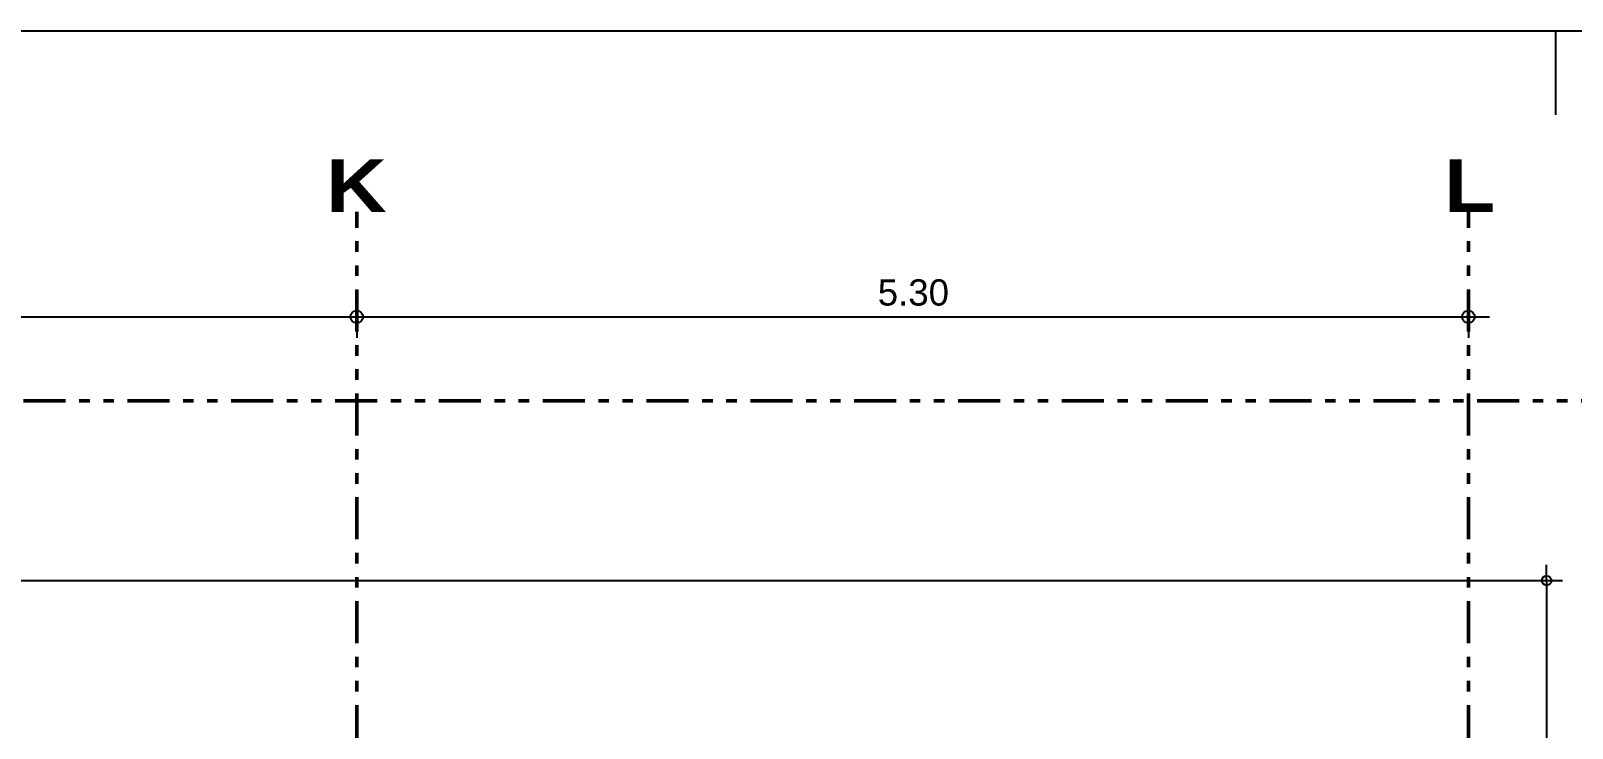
# Model space of a CAD drawing. Header units: centimetres. Extents: x 0.3 to 84.3, y 0.3 to 59.7.
# Drawn here: x 48.76 to 63.46, y 53.05 to 59.7 of the extents above; entities that cross this region are included whole.
import ezdxf

# ---------------------------------------------------------------- set-up
doc = ezdxf.new("R2010")
doc.units = ezdxf.units.CM
for name, pattern in [('AUSGEZOGEN', [0]), ('LINIE_23', [0.79, 0.4, -0.13, 0, -0.13, 0, -0.13]), ('RAND', [44.45, 12.7, -6.35, 12.7, -6.35, 0, -6.35])]:
    doc.linetypes.add(name, pattern=pattern)
for name, color, linetype, lineweight in [('Bauachsen grob', 7, 'RAND', 25), ('Plankopf', 7, 'AUSGEZOGEN', 25), ('Vorprojektmasse', 7, 'AUSGEZOGEN', 25), ('Werkplan- Ausfuehrungsmasse', 7, 'AUSGEZOGEN', 25)]:
    doc.layers.add(name, color=color, linetype=linetype, lineweight=lineweight)
doc.styles.add('ARIAL', font='ARIAL.TTF')
doc.styles.add('Arial Black', font='ariblk.ttf')

msp = doc.modelspace()

# ---------------------------------------------------------------- linework, layer by layer
at = {"layer": 'Bauachsen grob', "color": 32, "linetype": 'LINIE_23', "lineweight": 50, "true_color": 0xc36e14}
for p, q in [((51.87, 1.394), (51.87, 57.974)), ((62.47, 1.394), (62.47, 57.974)), ((21.964, 56.174), (72.416, 56.174))]:
    msp.add_line(p, q, dxfattribs=at)
at = {"layer": 'Plankopf', "color": 7, "linetype": 'AUSGEZOGEN', "lineweight": 25}
for p, q in [((0.3, 59.7), (84.3, 59.7)), ((63.3, 59.7), (63.3, 58.9))]:
    msp.add_line(p, q, dxfattribs=at)
at = {"layer": 'Vorprojektmasse', "color": 32, "linetype": 'AUSGEZOGEN', "lineweight": 25, "true_color": 0xc36e14}
for p, q in [((51.87, 56.974), (51.87, 57.174)), ((62.47, 56.974), (62.47, 57.174)), ((42.03, 56.974), (51.87, 56.974)), ((51.87, 56.974), (51.87, 56.774)), ((51.87, 56.974), (62.47, 56.974)), ((62.47, 56.974), (62.47, 56.774)), ((62.47, 56.974), (62.67, 56.974))]:
    msp.add_line(p, q, dxfattribs=at)
for centre in [(51.87, 56.974), (62.47, 56.974)]:
    msp.add_circle(centre, 0.06, dxfattribs=at)
at = {"layer": 'Werkplan- Ausfuehrungsmasse', "color": 7, "linetype": 'AUSGEZOGEN', "lineweight": 25}
for q in [(63.216, 54.61), (63.216, 54.31), (63.216, 52.46), (63.366, 54.46)]:
    msp.add_line((63.216, 54.46), q, dxfattribs=at)
msp.add_lwpolyline([(31.22, 54.46), (46.59, 54.46), (46.59, 54.46), (63.216, 54.46)], dxfattribs=at)
msp.add_circle((63.216, 54.46), 0.045, dxfattribs=at)

# ---------------------------------------------------------------- texts
at = {"layer": 'Bauachsen grob', "color": 32, "linetype": 'AUSGEZOGEN', "lineweight": 100, "true_color": 0xc36e14, "char_height": 0.5, "width": 0.25, "attachment_point": 7, "style": 'Arial Black'}
for s, insert in [('K', (51.578, 57.974)), ('L', (62.237, 57.974))]:
    msp.add_mtext(s, dxfattribs=dict(at, insert=insert))
at = {"layer": 'Vorprojektmasse', "color": 32, "linetype": 'AUSGEZOGEN', "lineweight": 50, "true_color": 0xc36e14, "insert": (56.838, 57.078), "char_height": 0.25, "width": 0.125, "attachment_point": 7, "style": 'ARIAL'}
msp.add_mtext('5.30', dxfattribs=at)

doc.saveas('drawing.dxf')
